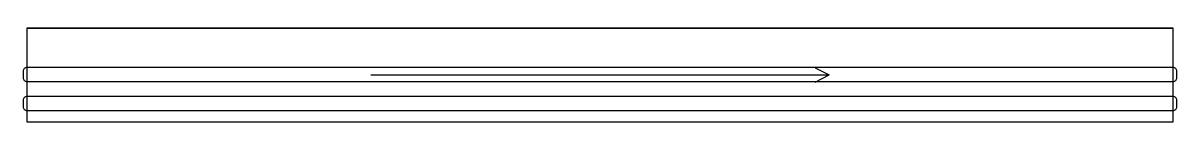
# Model space of a CAD drawing. Header units: millimetres. Extents: x -2 to 616, y 0 to 50.
import ezdxf

# ---------------------------------------------------------------- set-up
doc = ezdxf.new("R2010")
doc.units = ezdxf.units.MM
for name, color, linetype in [('A_SIDE_GROOVE_5.5', 7, 'Continuous'), ('B_SIDE_GROOVE_5.5', 7, 'Continuous'), ('EDGE_BANDING', 7, 'Continuous'), ('GRAIN_DIRECTION', 3, 'Continuous'), ('OUTSIDE_THROUGH', 7, 'Continuous')]:
    doc.layers.add(name, color=color, linetype=linetype)

msp = doc.modelspace()

# ---------------------------------------------------------------- linework, layer by layer
at = {"layer": 'A_SIDE_GROOVE_5.5'}
msp.add_lwpolyline([(-0.01, 21.5), (614.01, 21.5, 0.414214), (616.01, 23.5), (616.01, 27, 0.414214), (614.01, 29), (-0.01, 29, 0.414214), (-2.01, 27), (-2.01, 23.5, 0.414214)], format="xyb", close=True, dxfattribs=at)
at = {"layer": 'B_SIDE_GROOVE_5.5'}
msp.add_lwpolyline([(-0.01, 6), (614.01, 6, 0.414214), (616.01, 8), (616.01, 11.5, 0.414214), (614.01, 13.5), (-0.01, 13.5, 0.414214), (-2.01, 11.5), (-2.01, 8, 0.414214)], format="xyb", close=True, dxfattribs=at)
at = {"layer": 'EDGE_BANDING'}
for p, q in [((0, 50), (614, 50)), ((0, 0), (614, 0))]:
    msp.add_line(p, q, dxfattribs=at)
at = {"layer": 'GRAIN_DIRECTION'}
for p in [(184.2, 25), (422.3, 28.75), (422.3, 21.25)]:
    msp.add_line(p, (429.8, 25), dxfattribs=at)
at = {"layer": 'OUTSIDE_THROUGH'}
msp.add_lwpolyline([(0, 0), (614, 0), (614, 50), (0, 50)], close=True, dxfattribs=at)

doc.saveas('drawing.dxf')
